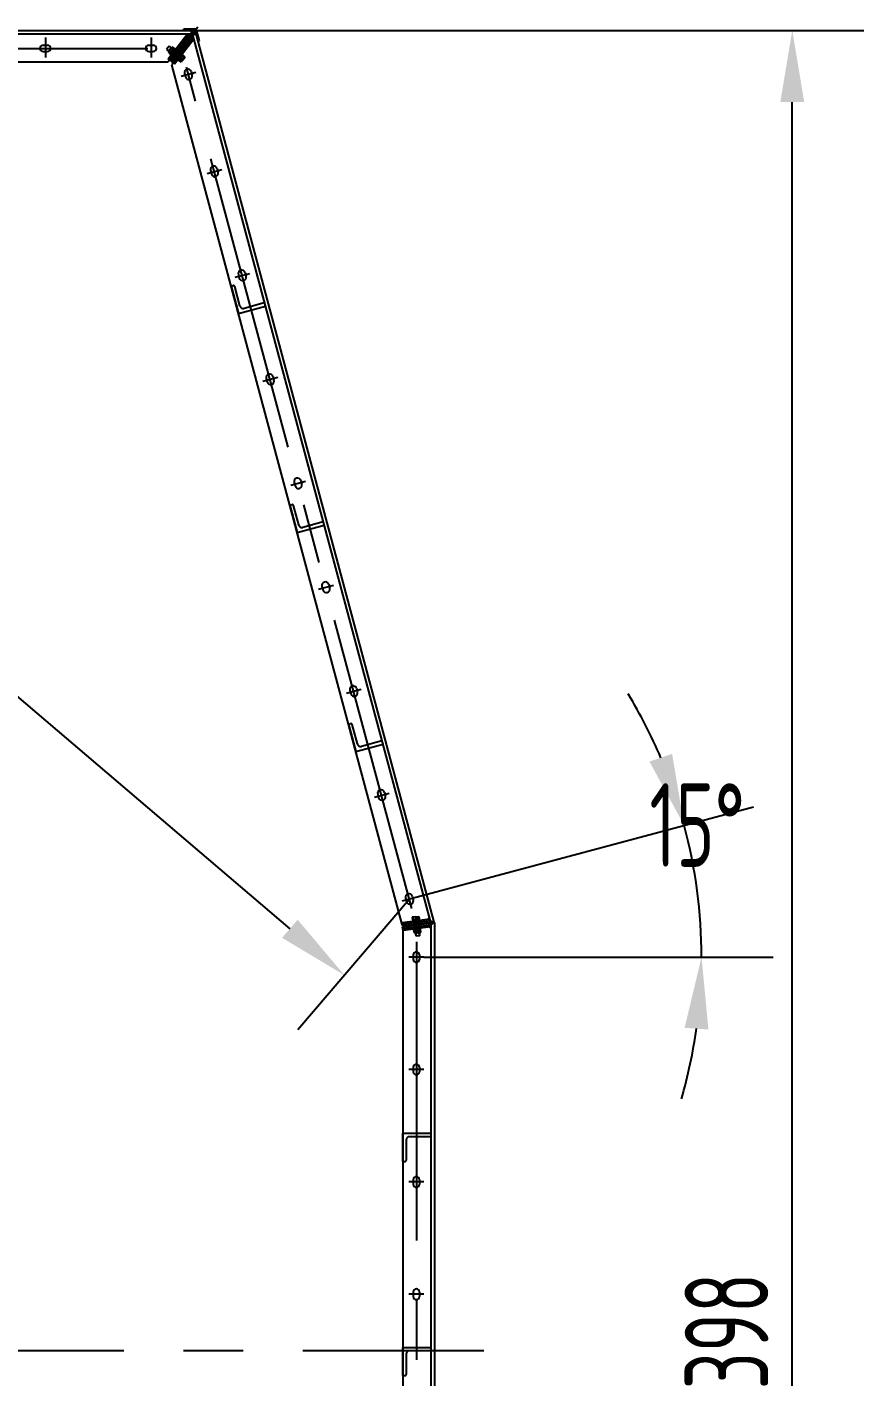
# Model space of a CAD drawing. Header units: millimetres. Extents: x 0 to 35700, y -969 to 25245.
# Drawn here: x 16395 to 19372, y 8151 to 12956 of the extents above; entities that cross this region are included whole.
import ezdxf

# ---------------------------------------------------------------- set-up
doc = ezdxf.new("R2010")
doc.units = ezdxf.units.MM
doc.header["$LTSCALE"] = 850
doc.linetypes.add('F', pattern=[0.75, 0.5, -0.25])
doc.linetypes.add('G', pattern=[2, 1.25, -0.25, 0.25, -0.25])
for name, color, linetype in [('01', 7, 'Continuous'), ('02', 1, 'Continuous'), ('04', 2, 'F'), ('05', 4, 'G'), ('08', 1, 'Continuous'), ('10', 1, 'Continuous')]:
    doc.layers.add(name, color=color, linetype=linetype)
doc.styles.get("Standard").update_dxf_attribs({"font": 'isocp', "width": 0.707, "bigfont": 'intecad.shx'})
doc.dimstyles.new('INTE', dxfattribs={"dimscale": 85, "dimtxt": 3.5, "dimasz": 3, "dimexe": 3, "dimexo": 0, "dimgap": 1, "dimtad": 1, "dimdec": 0, "dimdsep": 46, "dimtxsty": 'Standard', "dimcen": 0, "dimclrd": 1, "dimclre": 1, "dimclrt": 3, "dimaunit": 1, "dimadec": 0, "dimazin": 0, "dimtfac": 1, "dimtmove": 0, "dimatfit": 0, "dimfxl": 1, "dimarcsym": 0})
doc.dimstyles.new('INTE$2', dxfattribs={"dimscale": 85, "dimtxt": 3.5, "dimasz": 3, "dimexe": 3, "dimexo": 0, "dimgap": 1, "dimtad": 1, "dimtih": 1, "dimtoh": 1, "dimdec": 0, "dimdsep": 46, "dimtxsty": 'Standard', "dimcen": 0, "dimclrd": 1, "dimclre": 1, "dimclrt": 3, "dimaunit": 1, "dimadec": 0, "dimazin": 0, "dimtfac": 1, "dimtmove": 0, "dimatfit": 0, "dimfxl": 1, "dimarcsym": 0})
pattern_1 = [(135, (19168.64137, 51.4), (-0.35355339, -0.35355339), []), (225, (19168.64137, 51.4), (0.35355339, -0.35355339), [])]
pattern_2 = [(135, (19168.64137, 51.4), (-0.35355339, -0.35355339), []), (225, (19168.64137, 51.4), (0.35355339, -0.35355339), [])]
pattern_3 = [(240, (16608.4367, 19498.08523), (-0.433012702, 0.25), []), (150, (16608.4367, 19498.08523), (0.25, 0.433012702), [])]
pattern_4 = [(240, (16608.4367, 19498.08523), (-0.433012702, 0.25), []), (150, (16608.4367, 19498.08523), (0.25, 0.433012702), [])]

# ---------------------------------------------------------------- blocks, each defined once
blk = doc.blocks.new('*U238')
at = {"layer": '01'}
for p, q in [((-10.7, 3.6), (-10.7, 0)), ((0, 3.6), (-10.7, 3.6)), ((-10.7, 0), (0, 0)), ((0, 0), (-2.1, 3.6)), ((0, 3.6), (2.1, 0)), ((0, 3.6), (10.7, 3.6)), ((10.7, 0), (0, 0)), ((10.7, 3.6), (10.7, 0))]:
    blk.add_line(p, q, dxfattribs=at)
at = {"layer": '05'}
blk.add_line((0, 5.7), (0, -2.1), dxfattribs=at)
blk = doc.blocks.new('*U237')
at = {"layer": '10'}
h = blk.add_hatch(dxfattribs=at)
h.set_pattern_fill('U', color=256, angle=45, style=0, pattern_type=0)
h.set_pattern_definition([(45, (0, 0), (-0.70711, 0.70711), [])])
h.paths.add_polyline_path([(-14, 0), (-7.7, 0), (-7.7, 2.5), (-14, 2.5)])
h.paths.add_polyline_path([(14, 2.5), (7.7, 2.5), (7.7, 0), (14, 0)])
at = {"layer": '01'}
for p, q in [((-14, 2.5), (-14, 0)), ((0, 2.5), (-14, 2.5)), ((-14, 0), (0, 0)), ((-7.7, 2.5), (-7.7, 0)), ((0, 2.5), (14, 2.5)), ((14, 0), (0, 0)), ((7.7, 2.5), (7.7, 0)), ((14, 2.5), (14, 0))]:
    blk.add_line(p, q, dxfattribs=at)
at = {"layer": '05'}
blk.add_line((0, 4.6), (0, -1.8), dxfattribs=at)
blk = doc.blocks.new('WERTEREWRTW')
at = {"layer": '04', "color": 2, "linetype": 'F'}
for p, q in [((2318.8, -712.5), (2318.8, -787)), ((2330.8, -811), (2330.8, -711)), ((2230.8, -811), (2230.8, -803)), ((2230.8, -811), (2330.8, -811)), ((2306.8, -799), (2234.7, -799)), ((2330.8, -811), (2320.3, -811))]:
    blk.add_line(p, q, dxfattribs=at)
for centre, radius, start, end in [((2234.8, -803), 3.96, 90.2621, 180), ((2306.8, -787), 12, 270, 359.8782)]:
    blk.add_arc(centre, radius, start, end, dxfattribs=at)
blk = doc.blocks.new('*D239')
at = {"layer": '08', "color": 1, "lineweight": -2}
for p, q in [((16989.4, 12944.1), (19372.3, 12944.1)), ((19117.3, 3800.6), (19117.3, 12689.1)), ((16980.3, 3545.6), (19372.3, 3545.6))]:
    blk.add_line(p, q, dxfattribs=at)
at = {"layer": '08', "color": 1}
for points in [[(19074.8, 12689.1), (19159.8, 12689.1), (19117.3, 12944.1)], [(19074.8, 3800.6), (19159.8, 3800.6), (19117.3, 3545.6)]]:
    blk.add_solid(points, dxfattribs=at)
at = {"layer": 'Defpoints', "color": 0}
for p in [(16989.4, 12944.1), (19117.3, 12944.1), (16980.3, 3545.6)]:
    blk.add_point(p, dxfattribs=at)
at = {"layer": '08', "color": 3, "insert": (18883.6, 8244.9), "char_height": 297.5, "attachment_point": 5, "rotation": 90}
blk.add_mtext('9398', dxfattribs=at)
blk = doc.blocks.new('*D242')
at = {"layer": '08', "color": 1, "lineweight": -2}
for p, q in [((17782.5, 9859.6), (18979.1, 10180.2)), ((17807.2, 9645.4), (19049.5, 9645.4))]:
    blk.add_line(p, q, dxfattribs=at)
for start, end in [(23.0725, 31.145), (360, 15), (343.855, 351.9275)]:
    blk.add_arc((16983.1, 9645.4), 1811.4, start, end, dxfattribs=at)
at = {"layer": '08', "color": 1}
for points in [[(18689.8, 10369.1), (18609.4, 10341.4), (18732.8, 10114.2)], [(18734.2, 9394), (18819, 9388), (18794.5, 9645.4)]]:
    blk.add_solid(points, dxfattribs=at)
at = {"layer": 'Defpoints', "color": 0}
for p in [(17782.5, 9859.6), (17729.9, 9845.5), (18787.6, 9803.2), (17752.8, 9645.4), (17807.2, 9645.4)]:
    blk.add_point(p, dxfattribs=at)
at = {"layer": '08', "color": 3, "insert": (18779, 10115.6), "char_height": 297.5, "attachment_point": 5}
blk.add_mtext('15°', dxfattribs=at)
blk = doc.blocks.new('*D243')
at = {"layer": '08', "color": 1, "lineweight": -2}
for p, q in [((14204.3, 12880.1), (13807.6, 12414.8)), ((14167.1, 12443.4), (17330.1, 9746.5)), ((17755.4, 9852.3), (17358.7, 9387))]:
    blk.add_line(p, q, dxfattribs=at)
at = {"layer": '08', "color": 1}
for points in [[(14194.6, 12475.8), (14139.5, 12411.1), (13973, 12608.9)], [(17357.7, 9778.9), (17302.5, 9714.2), (17524.1, 9581.1)]]:
    blk.add_solid(points, dxfattribs=at)
at = {"layer": 'Defpoints', "color": 0}
for p in [(14204.3, 12880.1), (17755.4, 9852.3), (17524.1, 9581.1)]:
    blk.add_point(p, dxfattribs=at)
at = {"layer": '08', "color": 3, "insert": (15900.2, 11272.8), "char_height": 297.5, "attachment_point": 5, "rotation": 319.548}
blk.add_mtext('（4667）', dxfattribs=at)

msp = doc.modelspace()

# ---------------------------------------------------------------- hatches: boundary and pattern name
at = {"layer": '02', "linetype": 'Continuous'}
h = msp.add_hatch(dxfattribs=at)
h.set_pattern_fill('_USER', color=1, scale=0.5, angle=495, style=0, double=1, pattern_type=0)
h.set_pattern_definition(pattern_3)
h.paths.add_polyline_path([(17822.5, 9779.7), (17826.9, 9786.3), (17828.5, 9780.5)])
h = msp.add_hatch(dxfattribs=at)
h.set_pattern_fill('_USER', color=1, scale=0.5, angle=495, style=0, double=1, pattern_type=0)
h.set_pattern_definition(pattern_4)
h.paths.add_polyline_path([(17822.5, 9779.7), (17826.9, 9786.3), (17828.5, 9780.5)])
h = msp.add_hatch(dxfattribs=at)
h.set_pattern_fill('_USER', color=1, scale=0.5, angle=495, style=0, double=1, pattern_type=0)
h.set_pattern_definition(pattern_3)
h.paths.add_polyline_path([(17837.8, 9769.6), (17830, 9768.6), (17829.3, 9774.5), (17830, 9774.6), (17830.2, 9773.9)])
h.paths.add_polyline_path([(17830, 9774.6), (17829.3, 9774.5), (17828.5, 9780.5)])
h = msp.add_hatch(dxfattribs=at)
h.set_pattern_fill('_USER', color=1, scale=0.5, angle=495, style=0, double=1, pattern_type=0)
h.set_pattern_definition(pattern_4)
h.paths.add_polyline_path([(17837.8, 9769.6), (17830, 9768.6), (17829.3, 9774.5), (17830, 9774.6), (17830.2, 9773.9)])
h.paths.add_polyline_path([(17830, 9774.6), (17829.3, 9774.5), (17828.5, 9780.5)])
h = msp.add_hatch(dxfattribs=at)
h.set_pattern_fill('_USER', color=1, scale=0.5, angle=495, style=0, double=1, pattern_type=0)
h.set_pattern_definition(pattern_1)
h.paths.add_polyline_path([(17838.2, 9766.6), (17830.4, 9765.6), (17831.2, 9759.6), (17832, 9759.7), (17832, 9760.4)])
h.paths.add_polyline_path([(17832, 9759.7), (17831.2, 9759.6), (17832, 9753.7)])
h = msp.add_hatch(dxfattribs=at)
h.set_pattern_fill('_USER', color=1, scale=0.5, angle=660, style=0, double=1, pattern_type=0)
h.set_pattern_definition(pattern_2)
h.paths.add_polyline_path([(17838.2, 9766.6), (17830.4, 9765.6), (17831.2, 9759.6), (17832, 9759.7), (17832, 9760.4)])
h.paths.add_polyline_path([(17832, 9759.7), (17831.2, 9759.6), (17832, 9753.7)])
h = msp.add_hatch(dxfattribs=at)
h.set_pattern_fill('_USER', color=1, scale=0.5, angle=495, style=0, double=1, pattern_type=0)
h.set_pattern_definition(pattern_1)
h.paths.add_polyline_path([(17826, 9752.9), (17832, 9747.6), (17832, 9753.7)])
h = msp.add_hatch(dxfattribs=at)
h.set_pattern_fill('_USER', color=1, scale=0.5, angle=660, style=0, double=1, pattern_type=0)
h.set_pattern_definition(pattern_2)
h.paths.add_polyline_path([(17826, 9752.9), (17832, 9747.6), (17832, 9753.7)])

# ---------------------------------------------------------------- linework, layer by layer
for p, q in [((14104.3, 12944.1), (16980.3, 12944.1)), ((16973.3, 12932.1), (16896.6, 12832.1)), ((16990, 12944.1), (16906.6, 12835.4)), ((16910.6, 12832.3), (16994, 12941)), ((16953.3, 12944.1), (16953.3, 12949.1)), ((16970.5, 12928.5), (16975.3, 12924.8)), ((16975.3, 12924.8), (16980.3, 12932.1)), ((16980.3, 12932.1), (16980.3, 12944.1)), ((16980.3, 12944.1), (16980.3, 12932.1)), ((16984.9, 12928.7), (16996.5, 12931.8)), ((16994, 12941), (16990, 12944.1)), ((17843.6, 9770.3), (16996.5, 12931.8)), ((16452.3, 12891.1), (16468.3, 12891.1)), ((16828.3, 12891.1), (16844.3, 12891.1)), ((16906.5, 12835.1), (16975.3, 12924.8)), ((16906.6, 12835.4), (16975.3, 12924.8)), ((16986.8, 12921.7), (16910, 12821.7)), ((16986.8, 12921.7), (16910, 12821.7)), ((16910.4, 12832.1), (16979.2, 12921.8)), ((16910.6, 12832.3), (16979.2, 12921.8)), ((16984, 12918.1), (16979.2, 12921.8)), ((17003.5, 12905.5), (17008.4, 12906.8)), ((14104.3, 12832.1), (16896.6, 12832.1)), ((16452.3, 12869.1), (16468.3, 12869.1)), ((16828.3, 12869.1), (16844.3, 12869.1)), ((16906.6, 12835.4), (16910.6, 12832.3)), ((17730, 9761.4), (16910, 12821.7)), ((16955.1, 12790.8), (16958.5, 12778.2)), ((16979.2, 12797.3), (16982.6, 12784.7)), ((17047.7, 12445), (17051.1, 12432.4)), ((17071.9, 12451.5), (17075.3, 12438.9)), ((17146.9, 12075), (17150.2, 12062.5)), ((17171, 12081.5), (17174.4, 12069)), ((17246, 11705.1), (17249.4, 11692.5)), ((17270.1, 11711.6), (17273.5, 11699)), ((17369.3, 11341.6), (17372.6, 11329.1)), ((17345.1, 11335.1), (17348.5, 11322.6)), ((17444.3, 10965.2), (17447.6, 10952.6)), ((17468.4, 10971.7), (17471.8, 10959.1)), ((17543.4, 10595.2), (17546.7, 10582.7)), ((17567.5, 10601.7), (17570.9, 10589.2)), ((17642.5, 10225.3), (17645.9, 10212.7)), ((17666.7, 10231.8), (17670, 10219.2)), ((17741.6, 9855.3), (17745, 9842.8)), ((17765.8, 9861.8), (17769.2, 9849.3)), ((17830, 9774.6), (17730, 9761.4)), ((17730.1, 9761.5), (17730.9, 9755.5)), ((17843.6, 9770.3), (17730.9, 9755.5)), ((17843.6, 9770.3), (17730.9, 9755.5)), ((17844, 9767.4), (17731.3, 9752.5)), ((17844, 9767.4), (17731.3, 9752.5)), ((17832, 9759.7), (17732, 9746.6)), ((17829.3, 9774.5), (17830, 9768.6)), ((17829.3, 9774.5), (17830, 9768.6)), ((17837.8, 9769.6), (17830.2, 9773.9)), ((17837.8, 9769.6), (17830.2, 9773.9)), ((17831.2, 9759.6), (17830.4, 9765.6)), ((17831.2, 9759.6), (17830.4, 9765.6)), ((17838.2, 9766.6), (17832, 9760.4)), ((17838.2, 9766.6), (17832, 9760.4)), ((17844, 9767.4), (17844, 6722.4)), ((17732.1, 9746.6), (17731.3, 9752.5)), ((17732, 9746.6), (17732, 6742.6)), ((17769, 9653.4), (17769, 9637.4)), ((17791, 9653.4), (17791, 9637.4)), ((17769, 9253.4), (17769, 9237.4)), ((17791, 9253.4), (17791, 9237.4)), ((17769, 8853.4), (17769, 8837.4)), ((17791, 8853.4), (17791, 8837.4)), ((17769, 8453.4), (17769, 8437.4)), ((17791, 8453.4), (17791, 8437.4))]:
    msp.add_line(p, q)
for centre, radius, start, end in [((16452.3, 12880.1), 11, 90, 270), ((16468.3, 12880.1), 11, 270, 90), ((16828.3, 12880.1), 11, 90, 270), ((16844.3, 12880.1), 11, 270, 90), ((16967.2, 12794), 12.5, 15, 195), ((16970.5, 12781.5), 12.5, 195, 15), ((17059.8, 12448.2), 12.5, 15, 195), ((17063.2, 12435.7), 12.5, 195, 15), ((17158.9, 12078.3), 12.5, 15, 195), ((17162.3, 12065.7), 12.5, 195, 15), ((17258.1, 11708.3), 12.5, 15, 195), ((17261.4, 11695.8), 12.5, 195, 15), ((17357.2, 11338.4), 12.5, 15, 195), ((17360.6, 11325.8), 12.5, 195, 15), ((17456.3, 10968.4), 12.5, 15, 195), ((17459.7, 10955.9), 12.5, 195, 15), ((17555.5, 10598.5), 12.5, 15, 195), ((17558.8, 10585.9), 12.5, 195, 15), ((17654.6, 10228.5), 12.5, 15, 195), ((17657.9, 10216), 12.5, 195, 15), ((17753.7, 9858.6), 12.5, 15, 195), ((17757.1, 9846), 12.5, 195, 15), ((17780, 9653.4), 11, 0, 180), ((17780, 9637.4), 11, 180, 0), ((17780, 9253.4), 11, 0, 180), ((17780, 9237.4), 11, 180, 0), ((17780, 8853.4), 11, 0, 180), ((17780, 8837.4), 11, 180, 0), ((17780, 8453.4), 11, 0, 180), ((17780, 8437.4), 11, 180, 0)]:
    msp.add_arc(centre, radius, start, end)
at = {"layer": '01', "color": 7, "linetype": 'Continuous'}
for p, q in [((14104.3, 12932.1), (16980.3, 12932.1)), ((16953.3, 12949.1), (16989.4, 12949.1)), ((16953.3, 12944.1), (16989.4, 12944.1)), ((17830.2, 9773.9), (16984.9, 12928.7)), ((17003.5, 12905.5), (16994.2, 12940.4)), ((17008.4, 12906.8), (16999, 12941.7)), ((17736.3, 9753.2), (17735.9, 9756.2)), ((17830.4, 9765.6), (17830, 9768.6)), ((17832, 9760.4), (17832, 6729.3))]:
    msp.add_line(p, q, dxfattribs=at)
at = {"layer": '01'}
for p, q in [((16970.5, 12928.4), (16975.2, 12924.8)), ((16984.9, 12928.7), (16979.5, 12921.6)), ((16996.5, 12931.8), (16984.9, 12928.7)), ((16900.3, 12887.8), (16891.8, 12876.6)), ((16900.3, 12887.8), (16918.1, 12874.1)), ((16903.7, 12876.4), (16910.8, 12885.6)), ((16910.8, 12885.6), (16920.9, 12877.8)), ((16918.1, 12874.1), (16912.2, 12878.6)), ((16920.9, 12877.8), (16913.8, 12868.6)), ((16979.3, 12921.7), (16988.7, 12914.4)), ((16891.8, 12876.6), (16909.6, 12863)), ((16903.7, 12876.4), (16896.6, 12867.1)), ((16896.6, 12867.1), (16906.7, 12859.3)), ((16901.7, 12838.8), (16906.5, 12835.1)), ((16901.7, 12838.8), (16906.5, 12835.1)), ((16909.6, 12863), (16903.7, 12867.5)), ((16906.7, 12859.3), (16913.8, 12868.6)), ((16910.4, 12832.1), (16919.9, 12824.8)), ((16936.5, 12836.4), (16943.7, 12845.7)), ((16943.5, 12831.1), (16936.5, 12836.4)), ((16939.4, 12840.1), (16946.4, 12834.8)), ((16950.6, 12840.3), (16943.5, 12831.1)), ((16950.8, 12854.9), (16943.7, 12845.7)), ((16947.9, 12851.2), (16954.9, 12845.9)), ((16950.6, 12840.3), (16957.7, 12849.6)), ((16957.7, 12849.6), (16950.8, 12854.9)), ((17125.1, 12034.5), (17129, 12035.6)), ((17777, 9788.7), (17765.4, 9787.2)), ((17765.4, 9787.2), (17766.5, 9778.4)), ((17766.5, 9778.4), (17778.1, 9780)), ((17771.2, 9779.1), (17770, 9787.8)), ((17777, 9788.7), (17788.5, 9790.2)), ((17789.7, 9781.5), (17778.1, 9780)), ((17785.1, 9780.9), (17783.9, 9789.6)), ((17788.5, 9790.2), (17789.7, 9781.5)), ((17771.2, 9743.2), (17782.8, 9744.7)), ((17772.9, 9730.5), (17771.2, 9743.2)), ((17784.4, 9732), (17772.9, 9730.5)), ((17779, 9719.6), (17775.8, 9743.8)), ((17775.8, 9743.8), (17776.8, 9736.4)), ((17792.9, 9721.4), (17779, 9719.6)), ((17794.3, 9746.2), (17782.8, 9744.7)), ((17784.4, 9732), (17796, 9733.5)), ((17792.9, 9721.4), (17789.7, 9745.6)), ((17789.7, 9745.6), (17790.7, 9738.3)), ((17796, 9733.5), (17794.3, 9746.2))]:
    msp.add_line(p, q, dxfattribs=at)
at = {"layer": '01', "color": 7, "linetype": 'Continuous'}
for radius in [10, 5]:
    msp.add_arc((16989.4, 12939.1), radius, 15, 90, dxfattribs=at)
at = {"layer": '02', "color": 1, "linetype": 'Continuous'}
for p, q in [((17844, 9768.9), (17843.6, 9770.3)), ((17844, 9768.9), (17844, 9767.4)), ((17780.5, 9719.8), (17779, 9731.3)), ((17791.4, 9721.2), (17789.9, 9732.7))]:
    msp.add_line(p, q, dxfattribs=at)
at = {"layer": '04', "color": 2, "linetype": 'F'}
for p, q in [((16896.9, 12842.4), (16965.7, 12932.1)), ((16897.1, 12842.7), (16965.7, 12932.1)), ((16970.5, 12928.4), (16965.7, 12932.1)), ((16970.5, 12928.5), (16965.8, 12932.1)), ((16919.9, 12824.8), (16988.7, 12914.4)), ((16920.1, 12825), (16988.7, 12914.4)), ((16988.7, 12914.4), (16984, 12918.1)), ((16901.7, 12838.8), (16896.9, 12842.4)), ((16920.5, 12853.4), (16910.9, 12860.7)), ((16920.5, 12853.4), (16933.6, 12842.7)), ((16930.2, 12866.1), (16920.7, 12873.4)), ((16930.2, 12866.1), (16944, 12856.1)), ((17330.1, 11254), (17337.9, 11256.1)), ((17330.1, 11254), (17356, 11157.4)), ((17361.4, 11183.7), (17342.7, 11253.3)), ((17356, 11157.4), (17452.6, 11183.3)), ((17448, 11194.5), (17376.1, 11175.2)), ((17452.6, 11183.3), (17449.9, 11193.4)), ((17539, 10474.5), (17546.8, 10476.6)), ((17539, 10474.5), (17564.9, 10377.9)), ((17570.2, 10404.2), (17551.6, 10473.8)), ((17564.9, 10377.9), (17661.5, 10403.8)), ((17656.9, 10415), (17584.9, 10395.7)), ((17661.5, 10403.8), (17658.7, 10413.9)), ((17828.5, 9780.5), (17729.3, 9767.4)), ((17729.3, 9767.4), (17730.1, 9761.5)), ((17771, 9772.9), (17774.5, 9746.1)), ((17786.8, 9775), (17790.4, 9748.2)), ((17826.9, 9786.3), (17822.5, 9779.7)), ((17826.9, 9786.3), (17822.5, 9779.7)), ((17828.5, 9780.5), (17829.3, 9774.5)), ((17828.5, 9780.5), (17829.3, 9774.5)), ((17832, 9753.7), (17831.2, 9759.6)), ((17832, 9753.7), (17831.2, 9759.6)), ((17732.9, 9740.6), (17732.1, 9746.6)), ((17832, 9753.7), (17732.9, 9740.6)), ((17832, 9747.6), (17826, 9752.9)), ((17832, 9747.6), (17826, 9752.9)), ((17732, 8918.4), (17732, 9018.4)), ((17732, 9018.4), (17832, 9018.4)), ((17744, 8994.4), (17744, 8922.3)), ((17830.5, 9006.4), (17756, 9006.4)), ((17832, 9018.4), (17832, 9007.9)), ((17732, 8918.4), (17740, 8918.4)), ((17732, 8256.4), (17832, 8256.4)), ((17732, 8156.4), (17732, 8256.4)), ((17744, 8232.4), (17744, 8160.3)), ((17830.5, 8244.4), (17756, 8244.4)), ((17832, 8256.4), (17832, 8245.9)), ((17732, 8156.4), (17740, 8156.4))]:
    msp.add_line(p, q, dxfattribs=at)
for centre, radius, start, end in [((17338.9, 11252.2), 3.96, 15.2621, 105), ((17373, 11186.8), 12, 195, 284.8782), ((17448.4, 11193), 1.52, 15, 105), ((17547.8, 10472.7), 3.96, 15.2621, 105), ((17581.8, 10407.3), 12, 195, 284.8782), ((17657.3, 10413.5), 1.52, 15, 105), ((17756, 8994.4), 12, 90.1218, 180), ((17830.5, 9007.9), 1.52, 270, 0), ((17740, 8922.3), 3.96, 270, 359.7379), ((17756, 8232.4), 12, 90.1218, 180), ((17830.5, 8245.9), 1.52, 270, 0), ((17740, 8160.3), 3.96, 270, 359.7379)]:
    msp.add_arc(centre, radius, start, end, dxfattribs=at)
at = {"layer": '05', "color": 4, "linetype": 'G'}
for p, q in [((16971.9, 12916.4), (17002.4, 12956.1)), ((14062, 12880.1), (16880.3, 12880.1)), ((16460.3, 12918.6), (16460.3, 12848)), ((16836.3, 12918.6), (16836.3, 12848)), ((16909.1, 12872.2), (16931.9, 12854.7)), ((16919.1, 12864.5), (16949, 12841.6)), ((16943.4, 12780.9), (16995.9, 12795)), ((17764.4, 9818.9), (16962.1, 12812.8)), ((17036, 12435.1), (17088.6, 12449.2)), ((17135.2, 12065.2), (17187.7, 12079.3)), ((17234.3, 11695.2), (17286.9, 11709.3)), ((17333.4, 11325.3), (17386, 11339.4)), ((17432.5, 10955.3), (17485.1, 10969.4)), ((17531.7, 10585.4), (17584.2, 10599.5)), ((17630.8, 10215.4), (17683.4, 10229.5)), ((17729.9, 9845.5), (17782.5, 9859.6)), ((17776.7, 9790.4), (17783, 9743.1)), ((17784.6, 9730.7), (17778.4, 9778)), ((17780, 9700), (17780, 6723.6)), ((17807.2, 9645.4), (17752.8, 9645.4)), ((17807.2, 9245.4), (17752.8, 9245.4)), ((17807.2, 8845.4), (17752.8, 8845.4)), ((17807.2, 8445.4), (17752.8, 8445.4)), ((7176.4, 8244.9), (18020.4, 8244.9))]:
    msp.add_line(p, q, dxfattribs=at)
at = {"layer": '05'}
for p, q in [((16902.8, 12877), (16914.7, 12867.9)), ((16953.1, 12838.4), (16905.1, 12875.2)), ((17776.6, 9791.7), (17784.4, 9731.8)), ((17784.6, 9730.9), (17782.6, 9745.7))]:
    msp.add_line(p, q, dxfattribs=at)

# ---------------------------------------------------------------- block references
at = {"layer": '01'}
for name, p, rotation in [('*U237', (16915.8, 12867), 52.49999999992505), ('WERTEREWRTW', (17327.2, 14398.2), 285.0000000001161), ('*U237', (17778.9, 9773.9), 7.50000000003774), ('*U238', (17778.6, 9776.4), 7.50000000003774)]:
    msp.add_blockref(name, p, dxfattribs=dict(at, rotation=rotation))
at = {"layer": '01', "xscale": -1, "rotation": 232.4999999999394}
for name, p in [('*U237', (16938.8, 12849.4)), ('*U238', (16940.8, 12847.9))]:
    msp.add_blockref(name, p, dxfattribs=at)
at = {"layer": '01', "extrusion": (0, 0, -1), "zscale": -1, "rotation": 172.4999999999622}
msp.add_blockref('*U237', (-17782.4, 9747.2), dxfattribs=at)

# ---------------------------------------------------------------- dimensions: what is measured, and where the dimension line sits
at = {"layer": '08'}
dim = msp.add_linear_dim(base=(19117.3, 12944.1), p1=(16980.3, 3545.6), p2=(16989.4, 12944.1), angle=90, text='9398', dimstyle='INTE', dxfattribs=at)
dim.commit()
dim.dimension.update_dxf_attribs({"geometry": '*D239', "text_midpoint": (18883.6, 8244.9)})
dim = msp.add_aligned_dim(p1=(14204.3, 12880.1), p2=(17755.4, 9852.3), distance=-356.4, text='（<>）', dimstyle='INTE', dxfattribs=at)
dim.commit()
dim.dimension.update_dxf_attribs({"geometry": '*D243', "text_midpoint": (15900.2, 11272.8)})
dim = msp.add_angular_dim_2l(base=(18787.6, 9803.2), line1=((17807.2, 9645.4), (17752.8, 9645.4)), line2=((17729.9, 9845.5), (17782.5, 9859.6)), dimstyle='INTE$2', dxfattribs=at)
dim.commit()
dim.dimension.update_dxf_attribs({"geometry": '*D242', "text_midpoint": (18779, 9881.8), "dimtype": 162})

doc.saveas('drawing.dxf')
